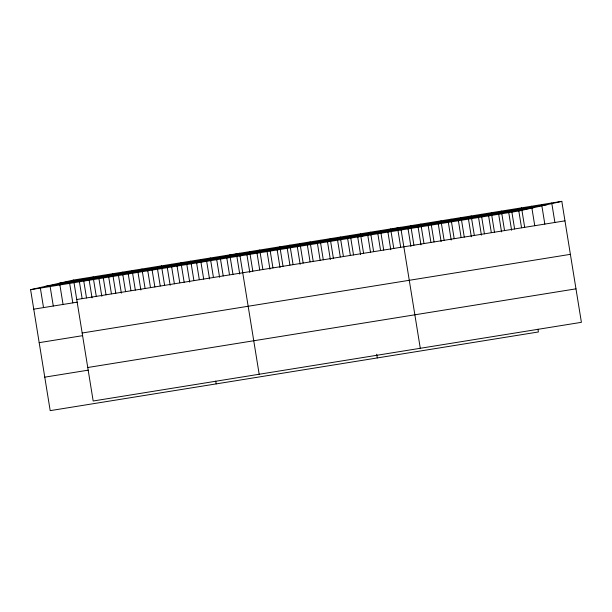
<?xml version="1.0" encoding="UTF-8"?>
<svg xmlns="http://www.w3.org/2000/svg" width="612" height="612" viewBox="0 0 612 612"><rect width="100%" height="100%" fill="white"/><g stroke="black" fill="none" stroke-linecap="round" stroke-linejoin="round"><path stroke-width="0.92" d="M537.963 329.187L538.415 331.972L50.192 410.644L30.6 289.675L73.585 280.028L561.808 201.356L581.4 322.325L93.177 400.998L73.585 280.028M30.6 289.675L518.823 211.002L561.808 201.356M59.402 283.211L547.625 204.538M44.783 286.493L533.006 207.82M76.745 299.52L564.968 220.848M33.759 309.167L77.257 302.16M82.169 333.005L570.392 254.34M39.183 342.659L82.674 335.651M87.753 367.506L575.976 288.841M44.768 377.16L88.266 370.153M551.741 202.977L554.893 222.47M541.666 204.599L544.825 224.091M531.598 206.221L534.758 225.721M521.531 207.843L524.683 227.343M518.823 211.002L521.531 227.718M511.456 209.465L514.615 228.965M508.756 212.624L511.609 230.265M501.389 211.086L504.548 230.586M498.681 214.254L501.542 231.887M491.321 212.716L494.481 232.208M488.613 215.875L491.321 232.583M481.254 214.338L484.406 233.83M478.546 217.497L481.399 235.13M471.179 215.96L474.338 235.452M468.471 219.119L471.332 236.752M461.111 217.581L464.271 237.073M458.403 220.741L461.111 237.448M451.044 219.203L454.196 238.695M448.336 222.363L451.189 240.003M440.969 220.825L444.128 240.317M438.269 223.984L441.122 241.625M430.902 222.447L434.061 241.947M428.193 225.606L430.902 242.321M420.834 224.069L423.994 243.568M418.126 227.228L420.979 244.869M410.767 225.69L413.919 245.19M408.059 228.85L410.912 246.491M420.283 348.289L400.692 227.312L357.706 236.966L360.567 254.607M397.984 230.479L400.692 247.187M390.624 228.942L393.784 248.434M387.916 232.101L390.777 249.734M380.557 230.563L383.709 250.056M377.849 233.723L380.557 250.43M370.482 232.185L373.641 251.677M367.781 235.345L370.482 252.052M360.414 233.807L363.574 253.299M376.701 354.218L377.298 357.936M350.347 235.429L353.507 254.921M347.639 238.588L350.347 255.296M340.28 237.051L343.431 256.543M337.572 240.21L340.272 256.918M330.205 238.672L333.364 258.172M327.497 241.832L330.358 259.473M320.137 240.294L323.297 259.794M317.429 243.454L320.137 260.169M310.07 241.916L313.222 261.416M307.362 245.075L310.07 261.791M299.995 243.538L303.154 263.038M297.294 246.705L300.148 264.338M289.927 245.167L293.087 264.659M287.219 248.327L289.927 265.034M279.86 246.789L283.019 266.281M277.152 249.948L280.005 267.582M269.793 248.411L272.944 267.903M267.084 251.57L269.938 269.211M259.718 250.033L262.877 269.525M257.009 253.192L259.718 269.9M249.65 251.654L252.81 271.147M246.942 254.814L249.803 272.455M259.174 374.246L239.583 253.276L196.597 262.93L199.305 279.638M236.875 256.436L239.728 274.077M229.814 254.852L232.973 274.344M226.807 258.057L229.508 274.773M220.052 256.42L223.212 275.92M216.732 259.679L219.593 277.32M210.291 257.996L213.443 277.488M206.665 261.301L209.518 278.942M200.522 259.572L203.681 279.064M215.738 381.108L216.189 383.9M190.76 261.14L193.92 280.64M186.828 264.499L189.689 282.14M180.991 262.716L184.151 282.216M177.067 266.075L179.775 282.782M171.23 264.292L174.389 283.784M167.305 267.651L170.159 285.284M161.469 265.86L164.62 285.36M157.536 269.219L160.245 285.934M151.7 267.436L154.859 286.936M147.775 270.795L150.483 287.502M141.938 269.012L145.098 288.504M138.006 272.371L140.867 290.004M132.169 270.58L135.329 290.08M128.245 273.939L130.953 290.654M122.408 272.156L125.567 291.656M118.483 275.515L121.337 293.156M112.646 273.732L115.798 293.225M108.714 277.091L111.422 293.798M102.877 275.301L106.037 294.8M98.953 278.659L101.806 296.3M93.116 276.876L96.275 296.376M89.184 280.235L92.045 297.876M83.347 278.452L86.506 297.945M79.422 281.811L82.13 298.518M69.661 283.379L72.813 302.879M59.892 284.955L63.051 304.447M50.13 286.531L53.29 306.023M40.361 288.099L43.521 307.599"/></g></svg>
